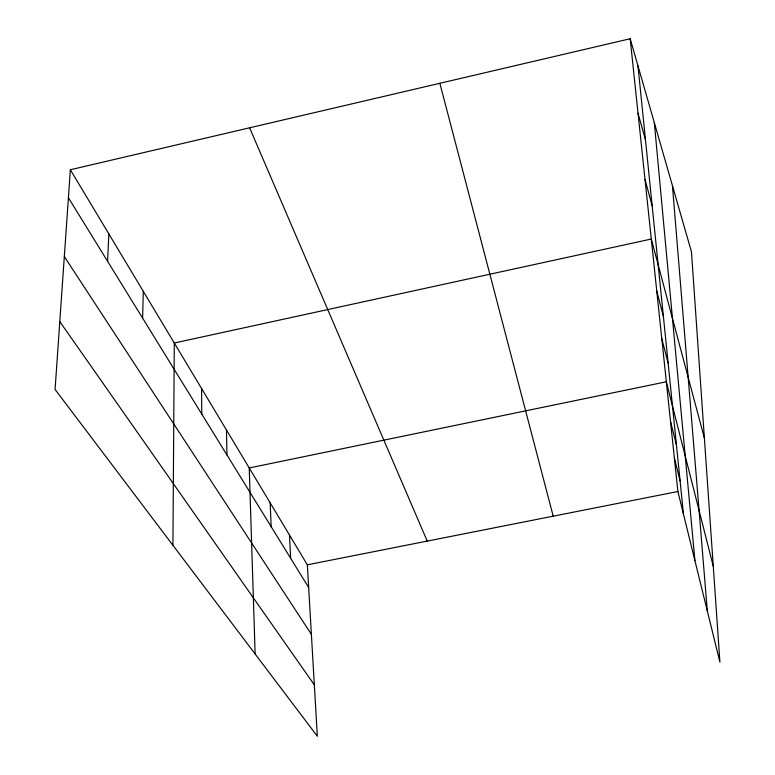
<?xml version="1.0" encoding="UTF-8"?>
<svg xmlns="http://www.w3.org/2000/svg" width="775" height="775" viewBox="0 0 775 775"><rect width="100%" height="100%" fill="white"/><g stroke="black" fill="none" stroke-linecap="round" stroke-linejoin="round"><path stroke-width="1.16" d="M172.922 545.29L174.297 343.015L651.291 239.039L704.388 438.137M142.629 318.157L143.278 291.313M107.599 261.34L108.839 233.895M70.36 169.754L55.073 389.438L317.333 736.25L307.336 564.82L70.36 169.754L630.182 38.75L691.455 251.778L719.927 662.189L677.893 491.505L630.182 38.75M307.336 564.82L677.893 491.505M59.791 321.577L314.34 684.887M64.315 256.573L311.395 634.367M68.413 197.751L308.663 587.518M249.608 127.807L427.238 541.095M638.028 113.218L645.468 139.868M645.023 179.558L652.163 205.772M656.783 291.168L663.39 316.374M439.861 83.283L553.205 516.169M661.773 338.549L668.137 363.223M713.271 566.254L666.335 381.784L249.24 467.964L255.14 654.003M670.511 421.416L676.439 445.015M674.347 457.86L680.092 480.936M637.951 65.759L683.453 514.058M654.313 122.634L694.923 560.645M672.448 185.7L707.313 610.952M289.482 535.05L290.654 558.3M270.175 502.859L271.163 526.69M226.455 429.98L226.968 454.993M201.578 388.507L201.781 414.121"/></g></svg>
